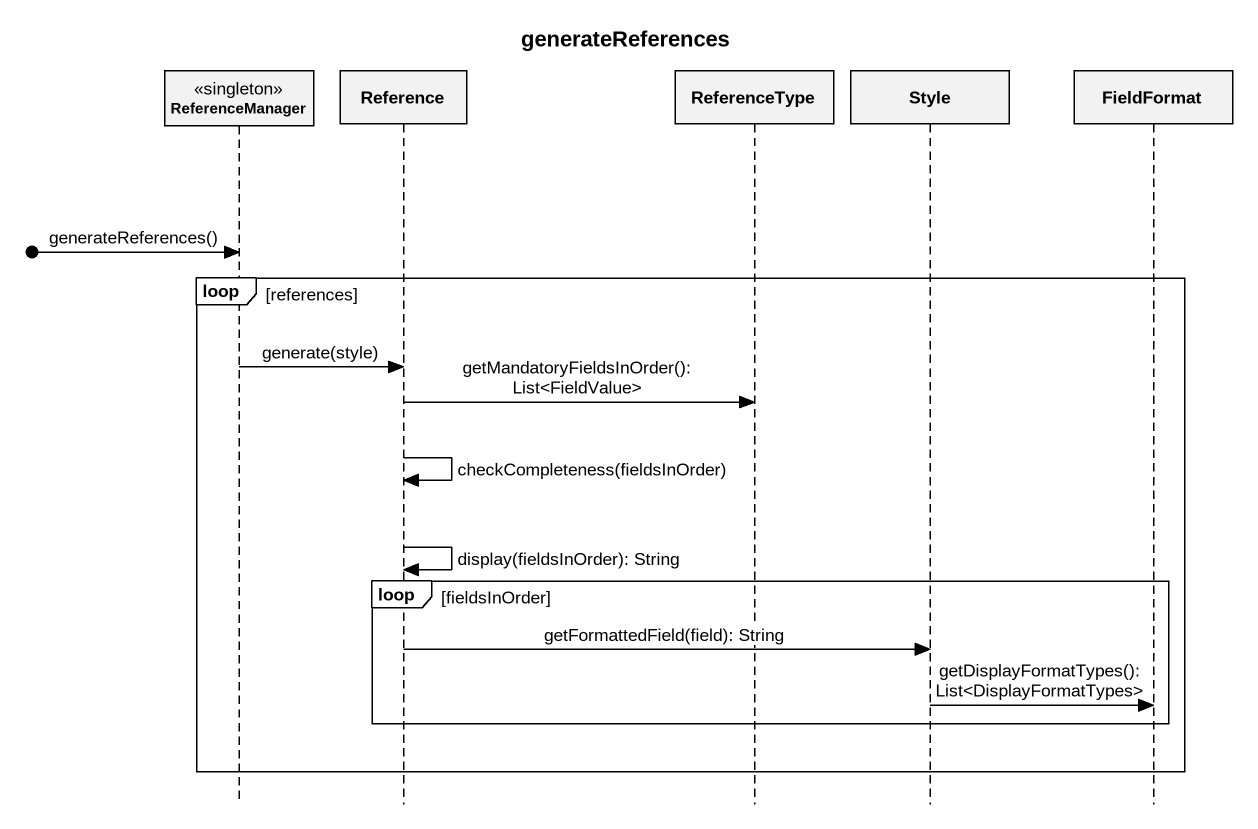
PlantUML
@startuml
title generateReferences
hide footbox
participant ReferenceManager <<singleton>>
participant Reference
participant ReferenceType
participant Style
participant FieldFormat

[o-> ReferenceManager : generateReferences()
loop references
  ReferenceManager -> Reference : generate(style)
  Reference -> ReferenceType : getMandatoryFieldsInOrder(): List<FieldValue>
  Reference -> Reference : checkCompleteness(fieldsInOrder)
  Reference -> Reference : display(fieldsInOrder): String
  loop fieldsInOrder
    Reference -> Style : getFormattedField(field): String
    Style -> FieldFormat : getDisplayFormatTypes(): List<DisplayFormatTypes>
  end
end
@enduml
